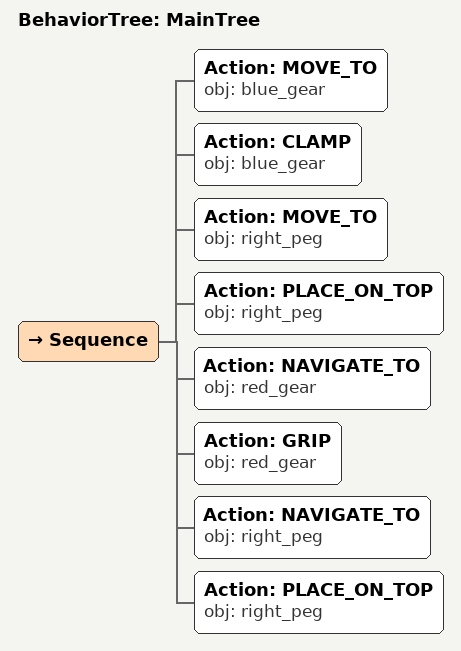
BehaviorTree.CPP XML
<root main_tree_to_execute="MainTree">
  <BehaviorTree ID="MainTree">
    <Sequence>
      <!-- Move to blue_gear -->
      <Action ID="MOVE_TO" obj="blue_gear" />
      <!-- Clamp blue_gear -->
      <Action ID="CLAMP" obj="blue_gear" />
      <!-- Move to right_peg -->
      <Action ID="MOVE_TO" obj="right_peg" />
      <!-- Place on right_peg -->
      <Action ID="PLACE_ON_TOP" obj="right_peg" />
      <!-- Navigate to red_gear -->
      <Action ID="NAVIGATE_TO" obj="red_gear" />
      <!-- Grip red_gear -->
      <Action ID="GRIP" obj="red_gear" />
      <!-- Navigate to right_peg -->
      <Action ID="NAVIGATE_TO" obj="right_peg" />
      <!-- Place on right_peg (stack on blue_gear) -->
      <Action ID="PLACE_ON_TOP" obj="right_peg" />
    </Sequence>
  </BehaviorTree>
</root>
